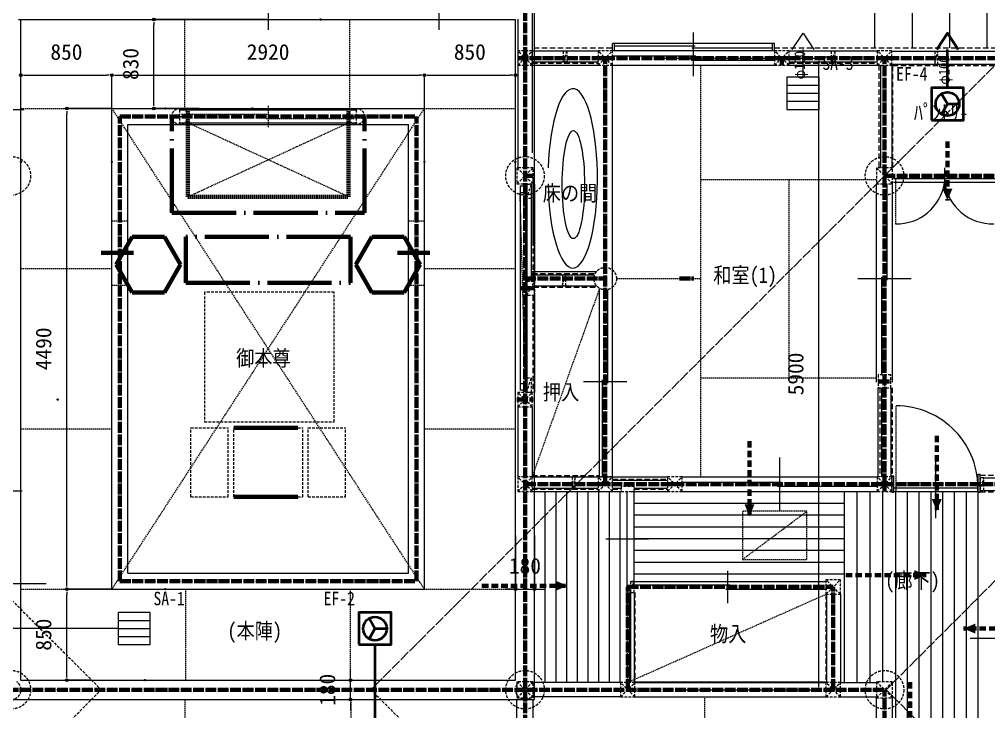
# Model space of a CAD drawing. Units: millimetres at full size. Extents: x -21029 to 20237, y -14043 to 14043.
# Drawn here: x -3823 to 5234, y 1225 to 7690 of the extents above; entities that cross this region are included whole.
import ezdxf
from ezdxf.enums import TextEntityAlignment as Align

# ---------------------------------------------------------------- set-up
doc = ezdxf.new("R2010")
doc.units = ezdxf.units.MM
doc.header["$LTSCALE"] = 50
doc.header["$PDMODE"] = 32
doc.header["$PDSIZE"] = 10
for name, pattern in [('DASHED1', [1.8, 1.2, -0.6]), ('DASHED_DOTTED', [9.25, 6, -1.5, 0.25, -1.5]), ('LONG_DASHED_DOTTED', [15.25, 12, -1.5, 0.25, -1.5]), ('USER1', [2.31, 2, -0.15, 0.01, -0.15]), ('USER12', [0.75, 0.5, -0.25]), ('USER13', [0.375, 0.25, -0.125]), ('USER14', [1.5, 1, -0.5])]:
    doc.linetypes.add(name, pattern=pattern)
for name, color, linetype, lineweight in [('0-2_KIJUN', 1, 'USER1', 80), ('0-3_KABE', 7, 'Continuous', 18), ('0-9_HARI', 7, 'Continuous', 15), ('0-C_TATEGU', 100, 'Continuous', 18), ('0-D_ZATU', 132, 'Continuous', 18), ('0-E_MOJI', 7, 'Continuous', 15), ('1-0_KAGU', 7, 'Continuous', 18), ('1-1_SUNPO', 7, 'Continuous', 15), ('1-7_画層2', 7, 'DASHED_DOTTED', 80), ('1-8_LINE', 1, 'LONG_DASHED_DOTTED', 80), ('1-9_HASIRA', 7, 'USER12', 18), ('1-A_画層1', 7, 'USER12', 18), ('1-C_SIAGE', 7, 'USER14', 18), ('1-D_CONCRETE', 7, 'Continuous', 18), ('2-1_換気扇(局所)', 5, 'Continuous', 40), ('2-2_給気口', 3, 'Continuous', 20), ('2-3_ダクト・フード', 3, 'Continuous', 20), ('2-4_換気経路', 1, 'DASHED1', 80), ('2-5_記号・文字', 3, 'Continuous', 80)]:
    doc.layers.add(name, color=color, linetype=linetype, lineweight=lineweight)
doc.layers.add('1-2_DEFPOINTS', color=7, linetype='Continuous')
doc.styles.add('ＭＳ ゴシック', font='')
doc.styles.get('ＭＳ ゴシック').set_extended_font_data('MS Gothic')

# ---------------------------------------------------------------- blocks, each defined once
blk = doc.blocks.new('_Dot')
at = {"layer": '0-9_HARI'}
for p, q in [((-0.5, 0), (-1, 0)), ((0.25, 0), (-0.25, 0))]:
    blk.add_line(p, q, dxfattribs=at)
blk.add_circle((0, 0), 0.25, dxfattribs=at)
blk = doc.blocks.new('D13')
at = {"layer": '1-1_SUNPO'}
for p, q in [((16410, 21270), (16410, 21580)), ((16460, 21580), (17210, 21580)), ((17260, 21270), (17260, 21580))]:
    blk.add_line(p, q, dxfattribs=at)
at = {"layer": '1-2_DEFPOINTS'}
for p in [(17260, 21580), (16410, 20770), (17260, 20770)]:
    blk.add_point(p, dxfattribs=at)
at = {"layer": '1-1_SUNPO', "xscale": 50, "yscale": 50, "rotation": 180}
blk.add_blockref('_Dot', (16410, 21580), dxfattribs=at)
at = {"layer": '1-1_SUNPO', "xscale": 50, "yscale": 50}
blk.add_blockref('_Dot', (17260, 21580), dxfattribs=at)
at = {"layer": '1-1_SUNPO', "style": 'ＭＳ ゴシック'}
blk.add_text('850', height=146.6, dxfattribs=at).set_placement((16685, 21680), align=Align.BOTTOM_LEFT)
blk = doc.blocks.new('D14')
at = {"layer": '1-1_SUNPO'}
for p, q in [((17260, 21270), (17260, 21580)), ((17310, 21580), (20130, 21580)), ((20180, 21270), (20180, 21580))]:
    blk.add_line(p, q, dxfattribs=at)
at = {"layer": '1-2_DEFPOINTS'}
for p in [(20180, 21580), (17260, 20770), (20180, 20770)]:
    blk.add_point(p, dxfattribs=at)
at = {"layer": '1-1_SUNPO', "xscale": 50, "yscale": 50, "rotation": 180}
blk.add_blockref('_Dot', (17260, 21580), dxfattribs=at)
at = {"layer": '1-1_SUNPO', "xscale": 50, "yscale": 50}
blk.add_blockref('_Dot', (20180, 21580), dxfattribs=at)
at = {"layer": '1-1_SUNPO', "style": 'ＭＳ ゴシック'}
blk.add_text('2920', height=146.6, dxfattribs=at).set_placement((18520, 21680), align=Align.BOTTOM_LEFT)
blk = doc.blocks.new('D15')
at = {"layer": '1-1_SUNPO'}
for p, q in [((20180, 21270), (20180, 21580)), ((20230, 21580), (20980, 21580)), ((21030, 21270), (21030, 21580))]:
    blk.add_line(p, q, dxfattribs=at)
at = {"layer": '1-2_DEFPOINTS'}
for p in [(21030, 21580), (20180, 20770), (21030, 20770)]:
    blk.add_point(p, dxfattribs=at)
at = {"layer": '1-1_SUNPO', "xscale": 50, "yscale": 50, "rotation": 180}
blk.add_blockref('_Dot', (20180, 21580), dxfattribs=at)
at = {"layer": '1-1_SUNPO', "xscale": 50, "yscale": 50}
blk.add_blockref('_Dot', (21030, 21580), dxfattribs=at)
at = {"layer": '1-1_SUNPO', "style": 'ＭＳ ゴシック'}
blk.add_text('850', height=146.6, dxfattribs=at).set_placement((20455, 21680), align=Align.BOTTOM_LEFT)
blk = doc.blocks.new('D16')
at = {"layer": '1-1_SUNPO'}
for p, q in [((17260, 16780), (16837.5, 16780)), ((16837.5, 15980), (16837.5, 16730)), ((17070, 15930), (16837.5, 15930))]:
    blk.add_line(p, q, dxfattribs=at)
at = {"layer": '1-2_DEFPOINTS'}
for p in [(16837.5, 16780), (17760, 16780), (17570, 15930)]:
    blk.add_point(p, dxfattribs=at)
at = {"layer": '1-1_SUNPO', "xscale": 50, "yscale": 50}
for p, rotation in [((16837.5, 16780), 90), ((16837.5, 15930), 270)]:
    blk.add_blockref('_Dot', p, dxfattribs=dict(at, rotation=rotation))
at = {"layer": '1-1_SUNPO', "style": 'ＭＳ ゴシック'}
blk.add_text('850', height=146.6, rotation=90, dxfattribs=at).set_placement((16737.5, 16205), align=Align.BOTTOM_LEFT)
blk = doc.blocks.new('D17')
at = {"layer": '1-1_SUNPO'}
for p, q in [((17260, 21270), (16837.5, 21270)), ((16837.5, 16830), (16837.5, 21220)), ((17260, 16780), (16837.5, 16780))]:
    blk.add_line(p, q, dxfattribs=at)
at = {"layer": '1-2_DEFPOINTS'}
for p in [(16837.5, 21270), (17760, 21270), (17760, 16780)]:
    blk.add_point(p, dxfattribs=at)
at = {"layer": '1-1_SUNPO', "xscale": 50, "yscale": 50}
for p, rotation in [((16837.5, 21270), 90), ((16837.5, 16780), 270)]:
    blk.add_blockref('_Dot', p, dxfattribs=dict(at, rotation=rotation))
at = {"layer": '1-1_SUNPO', "style": 'ＭＳ ゴシック'}
blk.add_text('4490', height=146.6, rotation=90, dxfattribs=at).set_placement((16737.5, 18825), align=Align.BOTTOM_LEFT)
blk = doc.blocks.new('D18')
at = {"layer": '1-1_SUNPO'}
for p, q in [((18708.66, 22100), (17651.16, 22100)), ((17651.16, 21320), (17651.16, 22050)), ((18073.66, 21270), (17651.16, 21270))]:
    blk.add_line(p, q, dxfattribs=at)
at = {"layer": '1-2_DEFPOINTS'}
for p in [(17651.16, 22100), (19208.66, 22100), (18573.66, 21270)]:
    blk.add_point(p, dxfattribs=at)
at = {"layer": '1-1_SUNPO', "xscale": 50, "yscale": 50}
for p, rotation in [((17651.16, 22100), 90), ((17651.16, 21270), 270)]:
    blk.add_blockref('_Dot', p, dxfattribs=dict(at, rotation=rotation))
at = {"layer": '1-1_SUNPO', "style": 'ＭＳ ゴシック'}
blk.add_text('830', height=146.6, rotation=90, dxfattribs=at).set_placement((17551.16, 21535), align=Align.BOTTOM_LEFT)
blk = doc.blocks.new('D40')
at = {"layer": '0-E_MOJI'}
for p, q in [((19490, 15980), (19490, 16030)), ((18990, 15930), (19490, 15930)), ((19490, 15750), (19490, 15930)), ((18995, 15750), (19490, 15750)), ((19490, 15700), (19490, 15650))]:
    blk.add_line(p, q, dxfattribs=at)
at = {"layer": '1-2_DEFPOINTS'}
for p in [(19490, 15930), (19495, 15750)]:
    blk.add_point(p, dxfattribs=at)
at = {"layer": '0-E_MOJI', "xscale": 50, "yscale": 50}
for p, rotation in [((19490, 15930), 270), ((19490, 15750), 90)]:
    blk.add_blockref('_Dot', p, dxfattribs=dict(at, rotation=rotation))
at = {"layer": '0-E_MOJI', "style": 'ＭＳ ゴシック'}
blk.add_text('180', height=146.6, rotation=90, dxfattribs=at).set_placement((19390, 15690), align=Align.BOTTOM_LEFT)
blk = doc.blocks.new('D41')
at = {"layer": '0-E_MOJI'}
for p, q in [((21030, 17280), (21030, 16780)), ((21210, 17280), (21210, 16780)), ((20980, 16780), (20930, 16780)), ((21030, 16780), (21210, 16780)), ((21260, 16780), (21310, 16780))]:
    blk.add_line(p, q, dxfattribs=at)
at = {"layer": '1-2_DEFPOINTS'}
for p in [(21030, 16780), (21210, 16780)]:
    blk.add_point(p, dxfattribs=at)
at = {"layer": '0-E_MOJI', "xscale": 50, "yscale": 50}
blk.add_blockref('_Dot', (21030, 16780), dxfattribs=at)
at = {"layer": '0-E_MOJI', "xscale": 50, "yscale": 50, "rotation": 180}
blk.add_blockref('_Dot', (21210, 16780), dxfattribs=at)
at = {"layer": '0-E_MOJI', "style": 'ＭＳ ゴシック'}
blk.add_text('180', height=146.6, dxfattribs=at).set_placement((20970, 16880), align=Align.BOTTOM_LEFT)
blk = doc.blocks.new('D42')
at = {"layer": '0-E_MOJI'}
for p, q in [((22370, 21740), (23866.33, 21740)), ((23866.33, 15890), (23866.33, 21690)), ((22580, 15840), (23866.33, 15840))]:
    blk.add_line(p, q, dxfattribs=at)
at = {"layer": '1-2_DEFPOINTS'}
for p in [(21870, 21740), (23866.33, 21740), (22080, 15840)]:
    blk.add_point(p, dxfattribs=at)
at = {"layer": '0-E_MOJI', "xscale": 50, "yscale": 50}
for p, rotation in [((23866.33, 21740), 90), ((23866.33, 15840), 270)]:
    blk.add_blockref('_Dot', p, dxfattribs=dict(at, rotation=rotation))
at = {"layer": '0-E_MOJI', "style": 'ＭＳ ゴシック'}
blk.add_text('5900', height=146.6, rotation=90, dxfattribs=at).set_placement((23766.33, 18590), align=Align.BOTTOM_LEFT)
blk = doc.blocks.new('D61')
at = {"layer": '1-1_SUNPO'}
for p, q in [((16252.5, 18550), (15920.25, 18550)), ((15920.25, 15890), (15920.25, 18500)), ((16252.5, 15840), (15920.25, 15840))]:
    blk.add_line(p, q, dxfattribs=at)
at = {"layer": '1-2_DEFPOINTS'}
for p in [(15920.25, 18550), (16752.5, 18550), (16752.5, 15840)]:
    blk.add_point(p, dxfattribs=at)
at = {"layer": '1-1_SUNPO', "xscale": 50, "yscale": 50}
for p, rotation in [((15920.25, 18550), 90), ((15920.25, 15840), 270)]:
    blk.add_blockref('_Dot', p, dxfattribs=dict(at, rotation=rotation))
at = {"layer": '1-1_SUNPO', "style": 'ＭＳ ゴシック'}
blk.add_text('2710', height=146.6, rotation=90, dxfattribs=at).set_placement((15820.25, 16995), align=Align.BOTTOM_LEFT)

msp = doc.modelspace()

# ---------------------------------------------------------------- linework, layer by layer
at = {"layer": '0-2_KIJUN'}
for p, q in [((901.98, -2486.15), (901.98, 8658.85)), ((834.48, 7328.85), (9061.98, 7328.85)), ((1584.48, 7328.85), (1719.48, 7328.85)), ((1651.98, 3348.85), (1651.98, 7328.85)), ((3234.48, 7328.85), (3369.48, 7328.85)), ((3301.98, 7261.35), (3301.98, 7328.85)), ((4194.48, 7328.85), (4329.48, 7328.85)), ((4261.98, 3348.85), (4261.98, 7328.85)), ((-2883.02, 6783.85), (-113.02, 6783.85)), ((-2883.02, 2443.85), (-2883.02, 6783.85)), ((-113.02, 2443.85), (-113.02, 6783.85)), ((901.98, 6228.85), (976.98, 6228.85)), ((4261.98, 6228.85), (5361.98, 6228.85)), ((901.98, 5268.85), (1651.98, 5268.85)), ((2345.69, 5268.85), (2480.69, 5268.85)), ((990.99, 5178.85), (855.99, 5178.85)), ((4201.98, 4308.85), (4321.98, 4308.85)), ((4201.98, 4308.85), (4261.98, 4308.85)), ((826.98, 4138.85), (976.98, 4138.85)), ((4261.98, 3281.35), (4261.98, 3416.35)), ((901.98, 3348.85), (9061.98, 3348.85)), ((1559.48, 3348.85), (1694.48, 3348.85)), ((2234.48, 3348.85), (2369.48, 3348.85)), ((4194.48, 3348.85), (4329.48, 3348.85)), ((-2883.02, 2443.85), (-113.02, 2443.85)), ((3781.98, 1428.85), (3781.98, 2388.85)), ((-7858.02, 1428.85), (4261.98, 1428.85)), ((4261.98, -3371.15), (4261.98, 1428.85))]:
    msp.add_line(p, q, dxfattribs=at)
msp.add_lwpolyline([(1861.98, 1428.85), (1861.98, 2388.85), (3781.98, 2388.85)], dxfattribs=at)
at = {"layer": '0-3_KABE'}
for p, q in [((969.48, 7831.35), (969.48, 6443.85)), ((834.48, 7691.35), (834.48, 6303.85)), ((969.48, 7396.35), (1584.48, 7396.35)), ((3369.48, 7396.35), (4194.48, 7396.35)), ((5301.98, 7388.85), (4329.48, 7388.85)), ((969.48, 7293.85), (1584.48, 7293.85)), ((969.48, 7261.35), (1584.48, 7261.35)), ((3369.48, 7293.85), (4194.48, 7293.85)), ((3369.48, 7261.35), (4194.48, 7261.35)), ((4224.48, 7261.35), (4224.48, 6303.85)), ((5301.98, 7268.85), (4329.48, 7268.85)), ((4329.48, 7261.35), (4329.48, 6303.85)), ((-2330.94, 6843.85), (-665.1, 6843.85)), ((-2330.94, 6723.85), (-665.1, 6723.85)), ((918.99, 6151.35), (918.99, 4206.35)), ((960.99, 6151.35), (960.99, 5246.35)), ((990.99, 6151.35), (990.99, 5246.35)), ((969.48, 5336.35), (1571.55, 5336.35)), ((969.48, 5303.85), (1552.99, 5303.85)), ((969.48, 5201.35), (1571.55, 5201.35)), ((990.99, 5111.35), (990.99, 4206.35)), ((4231.98, 4248.85), (4231.98, 3416.35)), ((4321.98, 4248.85), (4321.98, 3416.35)), ((834.48, 4071.35), (834.48, 3416.35)), ((969.48, 4071.35), (969.48, 3416.35)), ((969.48, 3416.35), (1744.48, 3416.35)), ((969.48, 3416.35), (2234.48, 3416.35)), ((1719.48, 3386.35), (2234.48, 3386.35)), ((5189.48, 3408.85), (5294.48, 3408.85)), ((969.48, 3311.35), (1584.48, 3311.35)), ((969.48, 3281.35), (1744.48, 3281.35)), ((969.48, 3281.35), (1801.98, 3281.35)), ((1719.48, 3311.35), (1801.98, 3311.35)), ((1871.98, 3281.35), (2234.48, 3281.35)), ((1921.98, 3311.35), (2234.48, 3311.35)), ((5189.48, 3288.85), (5294.48, 3288.85)), ((1875.73, 2336.35), (1875.73, 1496.35)), ((1886.98, 2336.35), (1886.98, 1496.35)), ((1921.98, 2336.35), (1921.98, 1496.35)), ((3720.48, 2321.35), (3720.48, 1496.35)), ((3849.48, 2321.35), (3849.48, 1496.35)), ((1927.98, 1503.85), (3714.48, 1503.85)), ((1929.48, 1496.35), (3714.48, 1496.35)), ((3849.48, 1496.35), (4186.98, 1496.35)), ((1929.48, 1361.35), (3714.48, 1361.35)), ((3849.48, 1361.35), (4186.98, 1361.35)), ((4186.98, 543.85), (4186.98, 1353.85)), ((4336.98, 543.85), (4336.98, 1353.85))]:
    msp.add_line(p, q, dxfattribs=at)
at = {"layer": '0-C_TATEGU'}
for p, q in [((-1498.02, 7918.85), (-1498.02, 7591.35)), ((98.23, 7918.85), (98.23, 7591.35)), ((2476.98, 7161.35), (2476.98, 7566.35)), ((1719.48, 7396.35), (1719.48, 7466.35)), ((3234.48, 7466.35), (1719.48, 7466.35)), ((1739.48, 7396.35), (1739.48, 7466.35)), ((2491.98, 7441.35), (1739.48, 7441.35)), ((3214.48, 7396.35), (3214.48, 7466.35)), ((3234.48, 7396.35), (3234.48, 7466.35)), ((3234.48, 7396.35), (1719.48, 7396.35)), ((1719.48, 7348.85), (2496.98, 7348.85)), ((3214.48, 7421.35), (2461.98, 7421.35)), ((2456.98, 7308.85), (3234.48, 7308.85)), ((-3778.01, 6845.35), (-4278.01, 6845.35)), ((4823.23, 6303.85), (4823.23, 6068.85)), ((4344.48, 6203.85), (5301.98, 6203.85)), ((4344.48, 6168.85), (5301.98, 6168.85)), ((4286.98, 5253.85), (4286.98, 6153.85)), ((4011.98, 5268.85), (4511.98, 5268.85)), ((4236.98, 4376.35), (4236.98, 5283.85)), ((1676.98, 4293.85), (1676.98, 5166.87)), ((1449.48, 4308.85), (1854.48, 4308.85)), ((1626.98, 3416.35), (1626.98, 4323.85)), ((3281.98, 3098.85), (3281.98, 3598.85)), ((4741.98, 3031.35), (4741.98, 3566.35)), ((2369.48, 3368.85), (3301.98, 3368.85)), ((-3998.02, 3288.02), (-3798.02, 3288.02)), ((1856.98, 2388.85), (1856.98, 3281.35)), ((3261.98, 3328.85), (4194.48, 3328.85)), ((4349.48, 3316.35), (5134.48, 3316.35)), ((4349.48, 3281.35), (4349.48, 3316.35)), ((4349.48, 3281.35), (5134.48, 3281.35)), ((4369.48, 3281.35), (4369.48, 3316.35)), ((2056.98, 2835.1), (1656.98, 2835.1)), ((2798.86, 2238.85), (2798.86, 2538.85)), ((-4223.02, 2422.02), (-3573.02, 2422.02)), ((1921.98, 2408.85), (2818.86, 2408.85)), ((2778.86, 2368.85), (3721.98, 2368.85)), ((5661.98, 1908.85), (5061.98, 1908.85))]:
    msp.add_line(p, q, dxfattribs=at)
at = {"layer": '0-C_TATEGU', "linetype": 'USER13'}
for p, q in [((-1498.02, 6883.85), (-1498.02, 6683.85)), ((-2308.02, 6803.85), (-1483.02, 6803.85)), ((-1513.02, 6763.85), (-688.02, 6763.85)), ((4364.49, 6203.85), (4364.49, 5780.11)), ((4369.48, 3316.35), (4369.48, 4081.35)), ((1856.98, 2388.85), (1856.98, 1496.35))]:
    msp.add_line(p, q, dxfattribs=at)
at = {"layer": '0-C_TATEGU'}
for centre, radius, start, end in [((4374.04, 6233.88), 453.88, 268.7938, 351.76277), ((5272.42, 6233.88), 453.87, 188.2372, 271.20667), ((4369.48, 3316.35), 765, 357.37771, 90)]:
    msp.add_arc(centre, radius, start, end, dxfattribs=at)
at = {"layer": '0-D_ZATU'}
for p, q in [((991.98, 1338.85), (991.98, 8658.85)), ((-3830.52, 7688.85), (811.98, 7688.85)), ((-3808.02, 1518.85), (-3808.02, 7688.85)), ((811.98, 1518.85), (811.98, 7688.85)), ((1719.48, 7261.35), (3234.48, 7261.35)), ((1719.48, 3416.35), (1719.48, 7261.35)), ((-2958.02, 2368.85), (-2958.02, 6858.85)), ((-2958.02, 6858.85), (-38.02, 6858.85)), ((-2808.02, 6708.85), (-188.02, 6708.85)), ((-2808.02, 2518.85), (-2808.02, 6708.85)), ((-188.02, 2518.85), (-188.02, 6708.85)), ((4186.98, 4301.35), (4186.98, 6153.85)), ((4336.98, 4301.35), (4336.98, 6153.85)), ((1599.48, 3416.35), (1599.48, 5177.92)), ((4201.98, 3416.35), (4201.98, 4248.85)), ((2369.48, 3416.35), (4194.48, 3416.35)), ((1088.86, 3281.35), (1088.86, 1496.35)), ((1188.86, 3281.35), (1188.86, 1496.35)), ((1288.86, 3281.35), (1288.86, 1496.35)), ((1388.86, 3281.35), (1388.86, 1496.35)), ((1488.86, 3281.35), (1488.86, 1496.35)), ((1588.86, 3281.35), (1588.86, 1496.35)), ((1688.86, 3281.35), (1688.86, 1496.35)), ((1788.86, 3281.35), (1788.86, 1496.35)), ((1921.98, 2441.35), (1921.98, 3281.35)), ((2369.48, 3281.35), (4194.48, 3281.35)), ((3886.98, 1496.35), (3886.98, 3281.35)), ((4006.98, 1496.35), (4006.98, 3281.35)), ((4126.98, 1496.35), (4126.98, 3281.35)), ((4246.98, 1503.85), (4246.98, 3281.35)), ((4366.98, -3296.15), (4366.98, 3281.35)), ((4476.98, -3296.15), (4476.98, 3281.35)), ((4586.98, -3296.15), (4586.98, 3281.35)), ((4696.98, -3296.15), (4696.98, 3281.35)), ((4806.98, -3296.15), (4806.98, 3281.35)), ((4916.98, -3296.15), (4916.98, 3281.35)), ((5026.98, -3296.15), (5026.98, 3281.35)), ((5136.98, -3296.15), (5136.98, 3273.85)), ((1921.98, 3171.35), (3886.98, 3171.35)), ((1921.98, 3061.35), (3886.98, 3061.35)), ((1921.98, 2951.35), (3886.98, 2951.35)), ((1921.98, 2841.35), (3886.98, 2841.35)), ((1921.98, 2731.35), (3886.98, 2731.35)), ((1921.98, 2621.35), (3886.98, 2621.35)), ((-2808.02, 2518.85), (-188.02, 2518.85)), ((1921.98, 2511.35), (3886.98, 2511.35)), ((1886.98, 2441.35), (3721.98, 2441.35)), ((-3808.02, 1518.85), (811.98, 1518.85)), ((1794.48, 1496.35), (991.98, 1496.35)), ((1794.48, 1361.35), (991.98, 1361.35)), ((-3988.02, 1338.85), (991.98, 1338.85)), ((826.98, -2336.15), (826.98, 1338.85)), ((976.98, -2336.14), (976.98, 1338.85))]:
    msp.add_line(p, q, dxfattribs=at)
at = {"layer": '0-D_ZATU', "linetype": 'USER13'}
for p, q in [((-2279.27, 7688.85), (-2279.27, 6858.85)), ((-739.27, 7688.85), (-739.27, 6858.85)), ((2544.48, 3416.35), (2544.48, 7261.35)), ((-3808.02, 6858.85), (811.98, 6858.85)), ((-2958.02, 2368.85), (-38.02, 6858.85)), ((-38.02, 2368.85), (-2958.02, 6858.85)), ((2544.48, 6195.1), (4194.48, 6195.1)), ((3369.48, 4342.6), (3369.48, 6195.1)), ((-2958.02, 5808.85), (-2808.02, 5808.85)), ((-188.02, 5808.85), (-38.02, 5808.85)), ((-3808.02, 5362.19), (-2958.02, 5362.19)), ((-38.02, 5362.19), (811.98, 5362.19)), ((1756.98, 5268.85), (2544.48, 5268.85)), ((-2958.02, 5208.85), (-2808.02, 5208.85)), ((-188.02, 5208.85), (-38.02, 5208.85)), ((969.48, 3416.35), (1601.21, 5176.94)), ((2544.48, 4342.6), (4194.48, 4342.6)), ((-3808.02, 3865.52), (-2958.02, 3865.52)), ((-38.02, 3865.52), (811.98, 3865.52)), ((2934.57, 2645.65), (3534.57, 3095.65)), ((-3808.02, 2368.85), (811.98, 2368.85)), ((-2268.02, 1518.85), (-2268.02, 2368.85)), ((-728.02, 1518.85), (-728.02, 2368.85)), ((1875.73, 1503.85), (3714.48, 2321.35)), ((-2273.02, -2336.15), (-2273.02, 1338.86)), ((-723.02, -2336.15), (-723.02, 1338.86)), ((2581.98, -2336.14), (2581.98, 1353.85))]:
    msp.add_line(p, q, dxfattribs=at)
at = {"layer": '0-D_ZATU'}
msp.add_lwpolyline([(-2958.02, 2368.85), (-38.02, 2368.85), (-38.02, 6858.85)], dxfattribs=at)
for points in [[(4329.48, 3273.85), (4349.48, 3273.85), (4349.48, 3423.85), (4329.48, 3423.85)], [(5134.48, 3273.85), (5154.48, 3273.85), (5154.48, 3440.85), (5134.48, 3440.85)]]:
    msp.add_lwpolyline(points, close=True, dxfattribs=at)
at = {"layer": '0-D_ZATU', "linetype": 'USER13'}
msp.add_lwpolyline([(2934.57, 2645.65), (3534.57, 2645.65), (3534.57, 3095.65), (2934.57, 3095.65)], close=True, dxfattribs=at)
at = {"layer": '0-D_ZATU'}
msp.add_ellipse((1348.46, 6205.36), major_axis=(0, 837.71), ratio=0.275472, start_param=1.632319, end_param=7.7361336, dxfattribs=at)
msp.add_ellipse((1353.93, 6146.93), major_axis=(0, -504.41), ratio=0.207423, dxfattribs=at)
at = {"layer": '0-E_MOJI', "lineweight": 18}
msp.add_line((811.98, 2368.85), (1049.46, 2368.85), dxfattribs=at)
at = {"layer": '1-0_KAGU'}
for p, q in [((855.99, 6131.35), (855.99, 6071.35)), ((905.99, 6131.35), (855.99, 6131.35)), ((855.99, 6071.35), (855.99, 4226.35)), ((905.99, 6071.35), (855.99, 6071.35)), ((905.99, 6131.35), (905.99, 6071.35)), ((905.99, 6071.35), (905.99, 4226.35)), ((905.99, 4286.35), (855.99, 4286.35)), ((905.99, 4226.35), (855.99, 4226.35)), ((905.99, 4226.35), (855.99, 4226.35))]:
    msp.add_line(p, q, dxfattribs=at)
at = {"layer": '1-0_KAGU', "linetype": 'USER13'}
msp.add_line((905.99, 4286.35), (855.99, 6071.35), dxfattribs=at)
at = {"layer": '1-7_画層2', "color": 2, "linetype": 'USER1', "lineweight": 25}
for p in [(10036.98, 7188.85), (10036.98, -4331.15)]:
    msp.add_line(p, (4276.98, 1428.85), dxfattribs=at)
at = {"layer": '1-7_画層2', "color": 1}
for p, q in [((-3058.02, 5508.85), (-2708.02, 5508.85)), ((-288.02, 5508.85), (61.98, 5508.85))]:
    msp.add_line(p, q, dxfattribs=at)
at = {"layer": '1-8_LINE', "linetype": 'USER13'}
for p, q in [((-2248.02, 6033.85), (-2248.02, 6843.85)), ((-748.02, 6033.85), (-748.02, 6843.85)), ((-2248.02, 6033.85), (-748.02, 6033.85))]:
    msp.add_line(p, q, dxfattribs=at)
at = {"layer": '1-8_LINE'}
for p, q in [((-2398.02, 5883.85), (-2398.02, 6783.85)), ((-598.02, 5883.85), (-598.02, 6783.85)), ((-2398.02, 5883.85), (-598.02, 5883.85)), ((-2768.02, 5660.1), (-2918.02, 5400.3)), ((-2768.02, 5660.1), (-2468.02, 5660.1)), ((-2468.02, 5660.1), (-2318.02, 5400.3)), ((-528.02, 5660.1), (-678.02, 5400.3)), ((-228.02, 5660.1), (-528.02, 5660.1)), ((-228.02, 5660.1), (-78.02, 5400.3)), ((-2918.02, 5400.3), (-2768.02, 5140.49)), ((-2318.02, 5400.3), (-2468.02, 5140.49)), ((-678.02, 5400.3), (-528.02, 5140.49)), ((-78.02, 5400.3), (-228.02, 5140.49)), ((-2768.02, 5140.49), (-2468.02, 5140.49)), ((-228.02, 5140.49), (-528.02, 5140.49)), ((-1820.52, 3875.1), (-1175.52, 3875.1)), ((-1820.52, 3230.1), (-1175.52, 3230.1))]:
    msp.add_line(p, q, dxfattribs=at)
msp.add_lwpolyline([(-2268.02, 5230.1), (-728.02, 5230.1), (-728.02, 5660.1), (-2268.02, 5660.1)], close=True, dxfattribs=at)
at = {"layer": '1-9_HASIRA'}
for p, q in [((969.48, 7261.35), (834.48, 7396.35)), ((834.48, 7261.35), (969.48, 7396.35)), ((1291.98, 7396.35), (1261.98, 7293.85)), ((1584.48, 7261.35), (1719.48, 7396.35)), ((1719.48, 7261.35), (1584.48, 7396.35)), ((3234.48, 7261.35), (3369.48, 7396.35)), ((3369.48, 7261.35), (3234.48, 7396.35)), ((3796.98, 7396.35), (3766.98, 7293.85)), ((4329.48, 7261.35), (4194.48, 7396.35)), ((4194.48, 7261.35), (4329.48, 7396.35)), ((4730.73, 7268.85), (4760.73, 7388.85)), ((-2323.02, 6708.85), (-2323.02, 6858.85)), ((-673.02, 6708.85), (-673.02, 6858.85)), ((-2398.02, 6783.85), (-2248.02, 6783.85)), ((-748.02, 6783.85), (-598.02, 6783.85)), ((976.98, 6153.85), (826.98, 6303.85)), ((826.98, 6153.85), (976.98, 6303.85)), ((4186.98, 6153.85), (4336.98, 6303.85)), ((4336.98, 6153.85), (4186.98, 6303.85)), ((4186.98, 6153.85), (4336.98, 6303.85)), ((918.99, 6016.35), (960.99, 6151.35)), ((1252.65, 5201.35), (1282.65, 5303.85)), ((918.99, 5111.35), (990.99, 5246.35)), ((4261.98, 4368.85), (4261.98, 4248.85)), ((918.99, 4206.35), (960.99, 4341.35)), ((4201.98, 4308.85), (4321.98, 4308.85)), ((834.48, 4071.35), (969.48, 4206.35)), ((969.48, 4071.35), (834.48, 4206.35)), ((-2220.52, 3230.1), (-2220.52, 3875.1)), ((-2220.52, 3875.1), (-1870.52, 3875.1)), ((-1870.52, 3230.1), (-1870.52, 3875.1)), ((-1820.52, 3230.1), (-1820.52, 3875.1)), ((-1820.52, 3875.1), (-1175.52, 3875.1)), ((-1175.52, 3230.1), (-1175.52, 3875.1)), ((-1125.52, 3875.1), (-775.52, 3875.1)), ((-1125.52, 3230.1), (-1125.52, 3875.1)), ((-775.52, 3230.1), (-775.52, 3875.1)), ((834.48, 3281.35), (969.48, 3416.35)), ((969.48, 3281.35), (834.48, 3416.35)), ((1371.98, 3416.35), (1341.98, 3311.35)), ((1719.48, 3281.35), (1584.48, 3416.35)), ((1584.48, 3281.35), (1719.48, 3416.35)), ((2234.48, 3281.35), (2369.48, 3416.35)), ((2369.48, 3281.35), (2234.48, 3416.35)), ((4194.48, 3281.35), (4329.48, 3416.35)), ((4329.48, 3281.35), (4194.48, 3416.35)), ((5154.48, 3288.85), (5189.48, 3408.85)), ((-2220.52, 3230.1), (-1870.52, 3230.1)), ((-1820.52, 3230.1), (-1175.52, 3230.1)), ((-1125.52, 3230.1), (-775.52, 3230.1)), ((3714.48, 2321.35), (3849.48, 2456.35)), ((3849.48, 2321.35), (3714.48, 2456.35)), ((1886.98, 2336.35), (1921.98, 2441.35)), ((976.98, 1353.85), (826.98, 1503.85)), ((826.98, 1353.85), (976.98, 1503.85)), ((1794.48, 1361.35), (1929.48, 1496.35)), ((1929.48, 1361.35), (1794.48, 1496.35)), ((3849.48, 1361.35), (3714.48, 1496.35)), ((3714.48, 1361.35), (3849.48, 1496.35)), ((4186.98, 1353.85), (4336.98, 1503.85)), ((4336.98, 1353.85), (4186.98, 1503.85))]:
    msp.add_line(p, q, dxfattribs=at)
at = {"layer": '1-9_HASIRA', "linetype": 'USER13'}
for p, q in [((-2248.02, 6033.85), (-748.02, 6723.85)), ((-748.02, 6033.85), (-2248.02, 6723.85))]:
    msp.add_line(p, q, dxfattribs=at)
at = {"layer": '1-9_HASIRA'}
for points in [[(834.48, 7261.35), (969.48, 7261.35), (969.48, 7396.35), (834.48, 7396.35)], [(1291.98, 7293.85), (1261.98, 7293.85), (1261.98, 7396.35), (1291.98, 7396.35)], [(1584.48, 7261.35), (1719.48, 7261.35), (1719.48, 7396.35), (1584.48, 7396.35)], [(3234.48, 7261.35), (3369.48, 7261.35), (3369.48, 7396.35), (3234.48, 7396.35)], [(3796.98, 7293.85), (3766.98, 7293.85), (3766.98, 7396.35), (3796.98, 7396.35)], [(4194.48, 7261.35), (4329.48, 7261.35), (4329.48, 7396.35), (4194.48, 7396.35)], [(4760.73, 7388.85), (4730.73, 7388.85), (4730.73, 7268.85), (4760.73, 7268.85)], [(826.98, 6153.85), (976.98, 6153.85), (976.98, 6303.85), (826.98, 6303.85)], [(4186.98, 6153.85), (4336.98, 6153.85), (4336.98, 6303.85), (4186.98, 6303.85)], [(960.99, 6016.35), (918.99, 6016.35), (918.99, 6151.35), (960.99, 6151.35)], [(1282.65, 5303.85), (1252.65, 5303.85), (1252.65, 5201.35), (1282.65, 5201.35)], [(990.99, 5111.35), (918.99, 5111.35), (918.99, 5246.35), (990.99, 5246.35)], [(-2092.27, 3930.93), (-882.27, 3930.93), (-882.27, 5140.93), (-2092.27, 5140.93)], [(4201.98, 4248.85), (4321.98, 4248.85), (4321.98, 4368.85), (4201.98, 4368.85)], [(960.99, 4206.35), (918.99, 4206.35), (918.99, 4341.35), (960.99, 4341.35)], [(834.48, 4071.35), (969.48, 4071.35), (969.48, 4206.35), (834.48, 4206.35)], [(834.48, 3281.35), (969.48, 3281.35), (969.48, 3416.35), (834.48, 3416.35)], [(1341.98, 3311.35), (1371.98, 3311.35), (1371.98, 3416.35), (1341.98, 3416.35)], [(1584.48, 3281.35), (1719.48, 3281.35), (1719.48, 3416.35), (1584.48, 3416.35)], [(2234.48, 3281.35), (2369.48, 3281.35), (2369.48, 3416.35), (2234.48, 3416.35)], [(4194.48, 3281.35), (4329.48, 3281.35), (4329.48, 3416.35), (4194.48, 3416.35)], [(5154.48, 3288.85), (5189.48, 3288.85), (5189.48, 3408.85), (5154.48, 3408.85)], [(1801.98, 3281.35), (1921.98, 3281.35), (1921.98, 3326.35), (1801.98, 3326.35)], [(3714.48, 2321.35), (3849.48, 2321.35), (3849.48, 2456.35), (3714.48, 2456.35)], [(1886.98, 2336.35), (1921.98, 2336.35), (1921.98, 2441.35), (1886.98, 2441.35)], [(826.98, 1353.85), (976.98, 1353.85), (976.98, 1503.85), (826.98, 1503.85)], [(1794.48, 1361.35), (1929.48, 1361.35), (1929.48, 1496.35), (1794.48, 1496.35)], [(3714.48, 1361.35), (3849.48, 1361.35), (3849.48, 1496.35), (3714.48, 1496.35)], [(4186.98, 1353.85), (4336.98, 1353.85), (4336.98, 1503.85), (4186.98, 1503.85)]]:
    msp.add_lwpolyline(points, close=True, dxfattribs=at)
for centre, radius in [((-2323.02, 6783.85), 75), ((-673.02, 6783.85), 75), ((-3898.02, 6228.85), 180), ((901.98, 6228.85), 180), ((4261.98, 6228.85), 180), ((1651.98, 5268.85), 105), ((-3898.02, 1428.85), 180), ((901.98, 1428.85), 180), ((4261.98, 1428.85), 180)]:
    msp.add_circle(centre, radius, dxfattribs=at)
for centre in [(-3898.02, 1428.85), (901.98, 1428.85)]:
    msp.add_arc(centre, 90, 123.55731, 56.44269, dxfattribs=at)
at = {"layer": '1-A_画層1', "linetype": 'USER1'}
msp.add_line((6181.98, 8148.85), (-538.02, 1428.85), dxfattribs=at)
at = {"layer": '1-A_画層1'}
for p, q in [((-8958.02, 7328.85), (-3058.02, 1428.85)), ((-8958.02, -4471.15), (-3058.02, 1428.85)), ((-538.02, 1428.85), (5361.98, -4471.15))]:
    msp.add_line(p, q, dxfattribs=at)
at = {"layer": '1-C_SIAGE'}
for p, q in [((984.48, 7423.85), (1719.48, 7423.85)), ((3234.48, 7423.85), (5940.51, 7423.85)), ((969.48, 7281.35), (1584.48, 7281.35)), ((3369.48, 7281.35), (4194.48, 7281.35)), ((4209.48, 7261.35), (4209.48, 6303.85)), ((5289.48, 7256.35), (4335.48, 7256.35)), ((4335.48, 7256.35), (4335.48, 6303.85)), ((975.99, 6196.35), (975.99, 5603.85)), ((975.99, 6151.35), (975.99, 5246.35)), ((969.48, 5316.35), (1558.34, 5316.35)), ((981.98, 5188.85), (1583.97, 5188.85)), ((975.99, 5111.35), (975.99, 4206.35)), ((4216.98, 4248.85), (4216.98, 3416.35)), ((4334.48, 4248.85), (4334.48, 3416.35)), ((969.48, 3428.85), (1599.48, 3428.85)), ((1719.48, 3396.35), (2234.48, 3396.35)), ((5429.48, 3428.85), (5154.48, 3428.85)), ((969.48, 3301.35), (1584.48, 3301.35)), ((1719.48, 3301.35), (1801.98, 3301.35)), ((1921.98, 3301.35), (2234.48, 3301.35)), ((5154.48, 3276.35), (5289.48, 3276.35)), ((1881.73, 2336.35), (1881.73, 1496.35)), ((1927.98, 2336.35), (1927.98, 1503.85)), ((3714.48, 2321.35), (3714.48, 1503.85))]:
    msp.add_line(p, q, dxfattribs=at)
at = {"layer": '1-D_CONCRETE'}
for p, q in [((4171.98, 7423.85), (4171.98, 8328.85)), ((4521.98, 7423.85), (4521.98, 8328.85)), ((4871.98, 7423.85), (4871.98, 8328.85)), ((5221.98, 7423.85), (5221.98, 8328.85))]:
    msp.add_line(p, q, dxfattribs=at)
at = {"layer": '2-1_換気扇(局所)'}
for p, q in [((4850, 6900), (4795, 6995.26)), ((4850, 6900), (4795, 6804.74)), ((4850, 6900), (4960, 6900)), ((-500, 2000), (-555, 2095.26)), ((-500, 2000), (-555, 1904.74)), ((-500, 2000), (-390, 2000))]:
    msp.add_line(p, q, dxfattribs=at)
for points in [[(4700, 6750), (5000, 6750), (5000, 7050), (4700, 7050)], [(-650, 1850), (-350, 1850), (-350, 2150), (-650, 2150)]]:
    msp.add_lwpolyline(points, close=True, dxfattribs=at)
for centre in [(4850, 6900), (-500, 2000)]:
    msp.add_circle(centre, 110, dxfattribs=at)
at = {"layer": '2-2_給気口'}
for p, q in [((3350, 7075), (3650, 7075)), ((3350, 7000), (3650, 7000)), ((3350, 6925), (3650, 6925)), ((-2900, 2075), (-2600, 2075)), ((-2900, 2000), (-2600, 2000)), ((-2900, 1925), (-2600, 1925))]:
    msp.add_line(p, q, dxfattribs=at)
for points in [[(3350, 6850), (3650, 6850), (3650, 7150), (3350, 7150)], [(-2900, 1850), (-2600, 1850), (-2600, 2150), (-2900, 2150)]]:
    msp.add_lwpolyline(points, close=True, dxfattribs=at)
at = {"layer": '2-3_ダクト・フード'}
for p, q in [((3500, 7150), (3500, 7410)), ((-2900, 2000), (-7858, 2000))]:
    msp.add_line(p, q, dxfattribs=at)
at = {"layer": '2-3_ダクト・フード', "color": 5, "lineweight": 40}
for p, q in [((4850, 7050), (4850, 7410)), ((-500, 1850), (-500, -3371))]:
    msp.add_line(p, q, dxfattribs=at)
at = {"layer": '2-3_ダクト・フード'}
msp.add_lwpolyline([(3400, 7410), (3500, 7560), (3600, 7410)], dxfattribs=at)
at = {"layer": '2-3_ダクト・フード', "color": 5, "lineweight": 40}
msp.add_lwpolyline([(4750, 7410), (4850, 7560), (4950, 7410)], dxfattribs=at)
at = {"layer": '2-4_換気経路'}
for p, q in [((4850, 6550), (4850, 6000)), ((3000, 3750), (3000, 3050)), ((4750, 3800), (4750, 3100)), ((3900, 2500), (4650, 2500)), ((500, 2400), (1300, 2400)), ((5750, 2000), (5000, 2000)), ((4500, 1500), (4500, 0))]:
    msp.add_line(p, q, dxfattribs=at)
for points in [[(4850, 6000), (4803.27, 6110.53), (4896.73, 6110.53)], [(4750, 3100), (4703.27, 3210.53), (4796.73, 3210.53)], [(3000, 3050), (2953.27, 3160.53), (3046.73, 3160.53)], [(4650, 2500), (4539.47, 2453.27), (4539.47, 2546.73)], [(1300, 2400), (1189.47, 2353.27), (1189.47, 2446.73)], [(5000, 2000), (5110.53, 2046.73), (5110.53, 1953.27)]]:
    msp.add_solid(points, dxfattribs=at)

# ---------------------------------------------------------------- block references
at = {"layer": '0-E_MOJI'}
for name in ['D42', 'D41', 'D40']:
    msp.add_blockref(name, (-20218.02, -14411.15), dxfattribs=at)
at = {"layer": '1-1_SUNPO'}
for name in ['D18', 'D13', 'D14', 'D15', 'D17', 'D61', 'D16']:
    msp.add_blockref(name, (-20218.02, -14411.15), dxfattribs=at)

# ---------------------------------------------------------------- texts
at = {"layer": '0-E_MOJI', "style": 'ＭＳ ゴシック', "width": 0.85}
for s, p in [('ﾊﾟﾝﾄﾘ-', (4535.9, 6702.73)), ('床の間', (1067.76, 5950.53)), ('和室(1)', (2661.46, 5184.19)), ('御本尊', (-1797.7, 4408.85)), ('押入', (1069.11, 4092.59)), ('(廊下)', (4269.07, 2331.4)), ('(本陣)', (-1878.72, 1861)), ('物入', (2630.71, 1833.29))]:
    msp.add_text(s, height=146.6, dxfattribs=at).set_placement(p, align=Align.BOTTOM_LEFT)
at = {"layer": '2-3_ダクト・フード', "style": 'ＭＳ ゴシック', "width": 0.85}
msp.add_text('φ100', height=101.2, rotation=90, dxfattribs=at).set_placement((3550, 7130), align=Align.BOTTOM_LEFT)
at = {"layer": '2-3_ダクト・フード', "color": 5, "style": 'ＭＳ ゴシック', "width": 0.85}
msp.add_text('φ100', height=101.2, rotation=90, dxfattribs=at).set_placement((4900, 7080), align=Align.BOTTOM_LEFT)
at = {"layer": '2-5_記号・文字', "style": 'ＭＳ ゴシック', "width": 0.85}
for s, p in [('SA-3', (3680, 7180)), ('SA-1', (-2570, 2180))]:
    msp.add_text(s, height=126.5, dxfattribs=at).set_placement(p, align=Align.BOTTOM_LEFT)
at = {"layer": '2-5_記号・文字', "color": 5, "style": 'ＭＳ ゴシック', "width": 0.85}
for s, p in [('EF-4', (4370, 7080)), ('EF-2', (-980, 2180))]:
    msp.add_text(s, height=126.5, dxfattribs=at).set_placement(p, align=Align.BOTTOM_LEFT)

doc.saveas('drawing.dxf')
